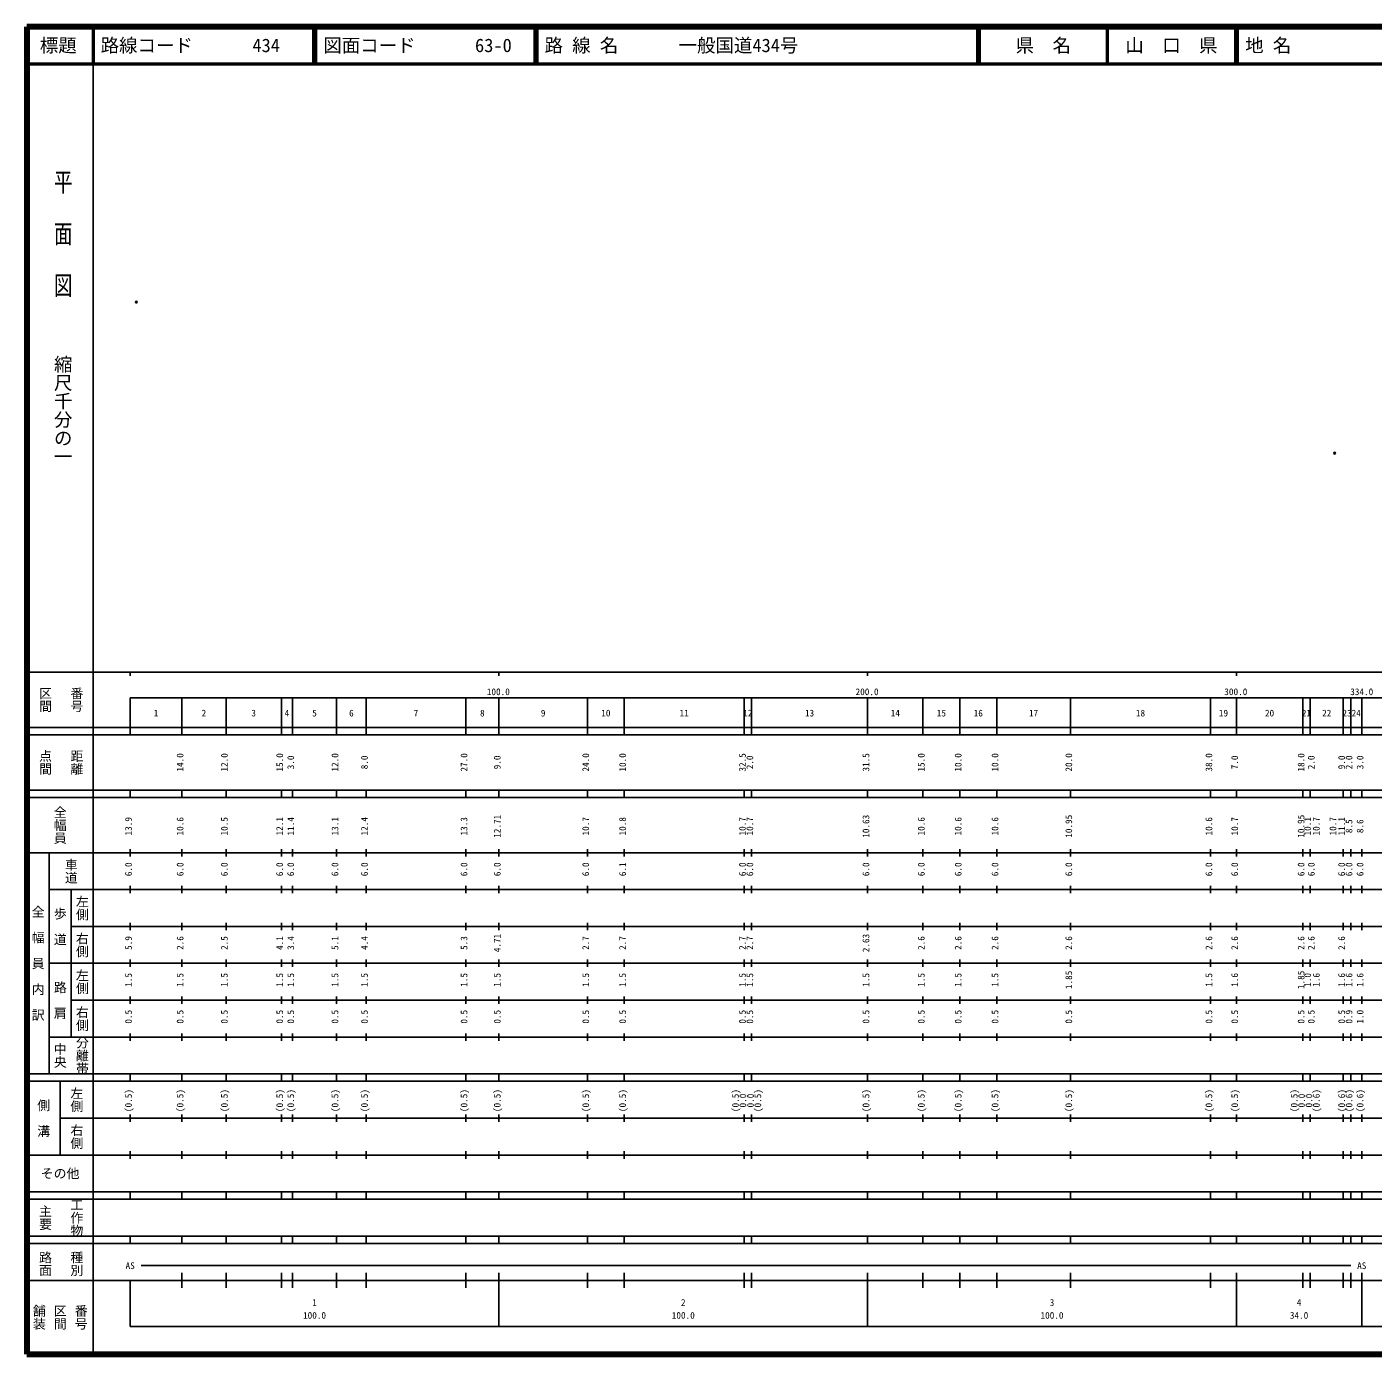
# Model space of a CAD drawing. Units: millimetres on the paper. Extents: x 40 to 680, y 20 to 380.
# Drawn here: x 40 to 405.1, y 20 to 380 of the extents above; entities that cross this region are included whole.
import ezdxf
from ezdxf.enums import TextEntityAlignment as Align

# ---------------------------------------------------------------- set-up
doc = ezdxf.new("R2010")
doc.units = ezdxf.units.MM
doc.header["$PDMODE"] = 32
doc.header["$PDSIZE"] = 0.5
doc.layers.add('M-OTRS', color=6, linetype='Continuous')
doc.layers.add('M-TTL-TXT', color=7, linetype='Continuous')
for name, color, linetype, lineweight in [('M-TTL', 2, 'Continuous', 140), ('M-TTL-BAND', 7, 'Continuous', 25), ('M-TTL-LINE', 7, 'Continuous', 50)]:
    doc.layers.add(name, color=color, linetype=linetype, lineweight=lineweight)
doc.styles.add('@ＭＳ ゴシック', font='')
doc.styles.add('ＭＳ ゴシック', font='')
doc.styles.get('@ＭＳ ゴシック').set_extended_font_data('@MS Gothic')
doc.styles.get('ＭＳ ゴシック').set_extended_font_data('MS Gothic')

msp = doc.modelspace()

# ---------------------------------------------------------------- linework, layer by layer
at = {"layer": 'M-OTRS'}
for p in [(69.675, 305.369), (394.654, 264.387)]:
    msp.add_point(p, dxfattribs=at)
at = {"layer": 'M-TTL'}
for p, q in [((40, 380), (40, 20)), ((680, 380), (40, 380)), ((40, 20), (680, 20))]:
    msp.add_line(p, q, dxfattribs=at)
at = {"layer": 'M-TTL-BAND'}
for p, q in [((58, 370), (58, 20)), ((40, 205), (579, 205)), ((68, 205), (68, 204)), ((168, 205), (168, 204)), ((268, 205), (268, 204)), ((368, 205), (368, 204)), ((68, 198), (579, 198)), ((68, 198), (68, 188)), ((82, 188), (82, 198)), ((94, 188), (94, 198)), ((109, 188), (109, 198)), ((112, 188), (112, 198)), ((124, 188), (124, 198)), ((132, 188), (132, 198)), ((159, 188), (159, 198)), ((168, 188), (168, 198)), ((192, 188), (192, 198)), ((202, 188), (202, 198)), ((234.5, 188), (234.5, 198)), ((236.5, 188), (236.5, 198)), ((268, 188), (268, 198)), ((283, 188), (283, 198)), ((293, 188), (293, 198)), ((303, 188), (303, 198)), ((323, 188), (323, 198)), ((361, 188), (361, 198)), ((368, 188), (368, 198)), ((386, 188), (386, 198)), ((388, 188), (388, 198)), ((397, 188), (397, 198)), ((399, 188), (399, 198)), ((402, 188), (402, 198)), ((40, 190), (579, 190)), ((40, 188), (579, 188)), ((40, 173), (579, 173)), ((68, 171), (68, 173)), ((82, 171), (82, 173)), ((94, 171), (94, 173)), ((109, 171), (109, 173)), ((112, 171), (112, 173)), ((124, 171), (124, 173)), ((132, 171), (132, 173)), ((159, 171), (159, 173)), ((168, 171), (168, 173)), ((192, 171), (192, 173)), ((202, 171), (202, 173)), ((234.5, 171), (234.5, 173)), ((236.5, 171), (236.5, 173)), ((268, 171), (268, 173)), ((283, 171), (283, 173)), ((293, 171), (293, 173)), ((303, 171), (303, 173)), ((323, 171), (323, 173)), ((361, 171), (361, 173)), ((368, 171), (368, 173)), ((386, 171), (386, 173)), ((388, 171), (388, 173)), ((397, 171), (397, 173)), ((399, 171), (399, 173)), ((402, 171), (402, 173)), ((40, 171), (579, 171)), ((68, 155), (68, 157)), ((82, 155), (82, 157)), ((94, 155), (94, 157)), ((109, 155), (109, 157)), ((112, 155), (112, 157)), ((124, 155), (124, 157)), ((132, 155), (132, 157)), ((159, 155), (159, 157)), ((168, 155), (168, 157)), ((192, 155), (192, 157)), ((202, 155), (202, 157)), ((234.5, 155), (234.5, 157)), ((236.5, 155), (236.5, 157)), ((268, 155), (268, 157)), ((283, 155), (283, 157)), ((293, 155), (293, 157)), ((303, 155), (303, 157)), ((323, 155), (323, 157)), ((361, 155), (361, 157)), ((368, 155), (368, 157)), ((386, 155), (386, 157)), ((388, 155), (388, 157)), ((397, 155), (397, 157)), ((399, 155), (399, 157)), ((402, 155), (402, 157)), ((40, 156), (579, 156)), ((46, 96), (46, 156)), ((68, 145), (68, 147)), ((82, 145), (82, 147)), ((94, 145), (94, 147)), ((109, 145), (109, 147)), ((112, 145), (112, 147)), ((124, 145), (124, 147)), ((132, 145), (132, 147)), ((159, 145), (159, 147)), ((168, 145), (168, 147)), ((192, 145), (192, 147)), ((202, 145), (202, 147)), ((234.5, 145), (234.5, 147)), ((236.5, 145), (236.5, 147)), ((268, 145), (268, 147)), ((283, 145), (283, 147)), ((293, 145), (293, 147)), ((303, 145), (303, 147)), ((323, 145), (323, 147)), ((361, 145), (361, 147)), ((368, 145), (368, 147)), ((386, 145), (386, 147)), ((388, 145), (388, 147)), ((397, 145), (397, 147)), ((399, 145), (399, 147)), ((402, 145), (402, 147)), ((46, 146), (579, 146)), ((52, 146), (52, 106)), ((52, 136), (579, 136)), ((68, 135), (68, 137)), ((82, 135), (82, 137)), ((94, 135), (94, 137)), ((109, 135), (109, 137)), ((112, 135), (112, 137)), ((124, 135), (124, 137)), ((132, 135), (132, 137)), ((159, 135), (159, 137)), ((168, 135), (168, 137)), ((192, 135), (192, 137)), ((202, 135), (202, 137)), ((234.5, 135), (234.5, 137)), ((236.5, 135), (236.5, 137)), ((268, 135), (268, 137)), ((283, 135), (283, 137)), ((293, 135), (293, 137)), ((303, 135), (303, 137)), ((323, 135), (323, 137)), ((361, 135), (361, 137)), ((368, 135), (368, 137)), ((386, 135), (386, 137)), ((388, 135), (388, 137)), ((397, 135), (397, 137)), ((399, 135), (399, 137)), ((402, 135), (402, 137)), ((46, 126), (579, 126)), ((68, 125), (68, 127)), ((82, 125), (82, 127)), ((94, 125), (94, 127)), ((109, 125), (109, 127)), ((112, 125), (112, 127)), ((124, 125), (124, 127)), ((132, 125), (132, 127)), ((159, 125), (159, 127)), ((168, 125), (168, 127)), ((192, 125), (192, 127)), ((202, 125), (202, 127)), ((234.5, 125), (234.5, 127)), ((236.5, 125), (236.5, 127)), ((268, 125), (268, 127)), ((283, 125), (283, 127)), ((293, 125), (293, 127)), ((303, 125), (303, 127)), ((323, 125), (323, 127)), ((361, 125), (361, 127)), ((368, 125), (368, 127)), ((386, 125), (386, 127)), ((388, 125), (388, 127)), ((397, 125), (397, 127)), ((399, 125), (399, 127)), ((402, 125), (402, 127)), ((68, 115), (68, 117)), ((82, 115), (82, 117)), ((94, 115), (94, 117)), ((109, 115), (109, 117)), ((112, 115), (112, 117)), ((124, 115), (124, 117)), ((132, 115), (132, 117)), ((159, 115), (159, 117)), ((168, 115), (168, 117)), ((192, 115), (192, 117)), ((202, 115), (202, 117)), ((234.5, 115), (234.5, 117)), ((236.5, 115), (236.5, 117)), ((268, 115), (268, 117)), ((283, 115), (283, 117)), ((293, 115), (293, 117)), ((303, 115), (303, 117)), ((323, 115), (323, 117)), ((361, 115), (361, 117)), ((368, 115), (368, 117)), ((386, 115), (386, 117)), ((388, 115), (388, 117)), ((397, 115), (397, 117)), ((399, 115), (399, 117)), ((402, 115), (402, 117)), ((52, 116), (579, 116)), ((46, 106), (579, 106)), ((68, 105), (68, 107)), ((82, 105), (82, 107)), ((94, 105), (94, 107)), ((109, 105), (109, 107)), ((112, 105), (112, 107)), ((124, 105), (124, 107)), ((132, 105), (132, 107)), ((159, 105), (159, 107)), ((168, 105), (168, 107)), ((192, 105), (192, 107)), ((202, 105), (202, 107)), ((234.5, 105), (234.5, 107)), ((236.5, 105), (236.5, 107)), ((268, 105), (268, 107)), ((283, 105), (283, 107)), ((293, 105), (293, 107)), ((303, 105), (303, 107)), ((323, 105), (323, 107)), ((361, 105), (361, 107)), ((368, 105), (368, 107)), ((386, 105), (386, 107)), ((388, 105), (388, 107)), ((397, 105), (397, 107)), ((399, 105), (399, 107)), ((402, 105), (402, 107)), ((40, 96), (579, 96)), ((68, 94), (68, 96)), ((82, 94), (82, 96)), ((94, 94), (94, 96)), ((109, 94), (109, 96)), ((112, 94), (112, 96)), ((124, 94), (124, 96)), ((132, 94), (132, 96)), ((159, 94), (159, 96)), ((168, 94), (168, 96)), ((192, 94), (192, 96)), ((202, 94), (202, 96)), ((234.5, 94), (234.5, 96)), ((236.5, 94), (236.5, 96)), ((268, 94), (268, 96)), ((283, 94), (283, 96)), ((293, 94), (293, 96)), ((303, 94), (303, 96)), ((323, 94), (323, 96)), ((361, 94), (361, 96)), ((368, 94), (368, 96)), ((386, 94), (386, 96)), ((388, 94), (388, 96)), ((397, 94), (397, 96)), ((399, 94), (399, 96)), ((402, 94), (402, 96)), ((40, 94), (579, 94)), ((49, 94), (49, 74)), ((49, 84), (579, 84)), ((68, 83), (68, 85)), ((82, 83), (82, 85)), ((94, 83), (94, 85)), ((109, 83), (109, 85)), ((112, 83), (112, 85)), ((124, 83), (124, 85)), ((132, 83), (132, 85)), ((159, 83), (159, 85)), ((168, 83), (168, 85)), ((192, 83), (192, 85)), ((202, 83), (202, 85)), ((234.5, 83), (234.5, 85)), ((236.5, 83), (236.5, 85)), ((268, 83), (268, 85)), ((283, 83), (283, 85)), ((293, 83), (293, 85)), ((303, 83), (303, 85)), ((323, 83), (323, 85)), ((361, 83), (361, 85)), ((368, 83), (368, 85)), ((386, 83), (386, 85)), ((388, 83), (388, 85)), ((397, 83), (397, 85)), ((399, 83), (399, 85)), ((402, 83), (402, 85)), ((40, 74), (579, 74)), ((68, 73), (68, 75)), ((82, 73), (82, 75)), ((94, 73), (94, 75)), ((109, 73), (109, 75)), ((112, 73), (112, 75)), ((124, 73), (124, 75)), ((132, 73), (132, 75)), ((159, 73), (159, 75)), ((168, 73), (168, 75)), ((192, 73), (192, 75)), ((202, 73), (202, 75)), ((234.5, 73), (234.5, 75)), ((236.5, 73), (236.5, 75)), ((268, 73), (268, 75)), ((283, 73), (283, 75)), ((293, 73), (293, 75)), ((303, 73), (303, 75)), ((323, 73), (323, 75)), ((361, 73), (361, 75)), ((368, 73), (368, 75)), ((386, 73), (386, 75)), ((388, 73), (388, 75)), ((397, 73), (397, 75)), ((399, 73), (399, 75)), ((402, 73), (402, 75)), ((40, 64), (579, 64)), ((68, 62), (68, 64)), ((82, 62), (82, 64)), ((94, 62), (94, 64)), ((109, 62), (109, 64)), ((112, 62), (112, 64)), ((124, 62), (124, 64)), ((132, 62), (132, 64)), ((159, 62), (159, 64)), ((168, 62), (168, 64)), ((192, 62), (192, 64)), ((202, 62), (202, 64)), ((234.5, 62), (234.5, 64)), ((236.5, 62), (236.5, 64)), ((268, 62), (268, 64)), ((283, 62), (283, 64)), ((293, 62), (293, 64)), ((303, 62), (303, 64)), ((323, 62), (323, 64)), ((361, 62), (361, 64)), ((368, 62), (368, 64)), ((386, 62), (386, 64)), ((388, 62), (388, 64)), ((397, 62), (397, 64)), ((399, 62), (399, 64)), ((402, 62), (402, 64)), ((40, 62), (579, 62)), ((40, 52), (579, 52)), ((68, 50), (68, 52)), ((82, 50), (82, 52)), ((94, 50), (94, 52)), ((109, 50), (109, 52)), ((112, 50), (112, 52)), ((124, 50), (124, 52)), ((132, 50), (132, 52)), ((159, 50), (159, 52)), ((168, 50), (168, 52)), ((192, 50), (192, 52)), ((202, 50), (202, 52)), ((234.5, 50), (234.5, 52)), ((236.5, 50), (236.5, 52)), ((268, 50), (268, 52)), ((283, 50), (283, 52)), ((293, 50), (293, 52)), ((303, 50), (303, 52)), ((323, 50), (323, 52)), ((361, 50), (361, 52)), ((368, 50), (368, 52)), ((386, 50), (386, 52)), ((388, 50), (388, 52)), ((397, 50), (397, 52)), ((399, 50), (399, 52)), ((402, 50), (402, 52)), ((40, 50), (579, 50)), ((71, 44), (399, 44)), ((82, 38), (82, 42)), ((94, 38), (94, 42)), ((109, 38), (109, 42)), ((112, 38), (112, 42)), ((124, 38), (124, 42)), ((132, 38), (132, 42)), ((159, 38), (159, 42)), ((168, 27.5), (168, 42)), ((192, 38), (192, 42)), ((202, 38), (202, 42)), ((234.5, 38), (234.5, 42)), ((236.5, 38), (236.5, 42)), ((268, 27.5), (268, 42)), ((283, 38), (283, 42)), ((293, 38), (293, 42)), ((303, 38), (303, 42)), ((323, 38), (323, 42)), ((361, 38), (361, 42)), ((368, 27.5), (368, 42)), ((386, 38), (386, 42)), ((388, 38), (388, 42)), ((397, 38), (397, 42)), ((399, 38), (399, 42)), ((402, 27.5), (402, 42)), ((40, 40), (579, 40)), ((68, 40), (68, 27.5)), ((68, 27.5), (579, 27.5))]:
    msp.add_line(p, q, dxfattribs=at)
at = {"layer": 'M-TTL-LINE'}
for p, q in [((58, 380), (58, 370)), ((117.75, 380), (117.75, 370)), ((118.25, 380), (118.25, 370)), ((177.75, 380), (177.75, 370)), ((178.25, 380), (178.25, 370)), ((297.75, 380), (297.75, 370)), ((298.25, 380), (298.25, 370)), ((333, 380), (333, 370)), ((367.75, 380), (367.75, 370)), ((368.25, 380), (368.25, 370)), ((40, 370), (680, 370))]:
    msp.add_line(p, q, dxfattribs=at)

# ---------------------------------------------------------------- texts
at = {"layer": 'M-TTL-BAND', "style": '@ＭＳ ゴシック', "width": 1.4}
msp.add_text('平  面  図', height=3.666, rotation=270, dxfattribs=at).set_placement((49.777, 306.475), align=Align.MIDDLE_RIGHT)
at = {"layer": 'M-TTL-BAND', "style": '@ＭＳ ゴシック'}
msp.add_text('縮尺千分の一', height=3.666, rotation=270, dxfattribs=at).set_placement((49.777, 261.03), align=Align.MIDDLE_RIGHT)
for s, p in [('番号', (53.5, 197.5)), ('区間', (45, 197.5)), ('点間', (45, 180.5)), ('距離', (53.5, 180.5)), ('全幅員', (49, 163.5)), ('車道', (52, 151)), ('左側', (55, 141)), ('全\u3000幅\u3000員\u3000内\u3000訳', (43, 126)), ('歩\u3000道', (49, 136)), ('右側', (55, 131)), ('左側', (55, 121)), ('路\u3000肩', (49, 116)), ('右側', (55, 111)), ('分離帯', (55, 101)), ('中央', (49, 101)), ('左側', (53.5, 89)), ('側\u3000溝', (44.5, 84)), ('右側', (53.5, 79)), ('主要', (45, 57)), ('工作物', (53.5, 57)), ('路面', (45, 44.5)), ('種別', (53.5, 44.5)), ('舗装', (43.333, 30)), ('区間', (49, 30)), ('番号', (54.667, 30))]:
    msp.add_text(s, height=2.566, rotation=270, dxfattribs=at).set_placement(p, align=Align.MIDDLE_CENTER)
at = {"layer": 'M-TTL-BAND', "style": 'ＭＳ ゴシック'}
for s, p in [('100.0', (167.844, 198.195)), ('200.0', (267.844, 198.195)), ('300.0', (367.844, 198.195)), ('334.0', (402, 198.195)), ('1', (75, 192.405)), ('2', (88, 192.405)), ('3', (101.5, 192.405)), ('4', (110.5, 192.405)), ('5', (118, 192.405)), ('6', (128, 192.405)), ('7', (145.5, 192.405)), ('8', (163.5, 192.405)), ('9', (180, 192.405)), ('10', (197, 192.405)), ('11', (218.25, 192.405)), ('12', (235.5, 192.405)), ('13', (252.25, 192.405)), ('14', (275.5, 192.405)), ('15', (288, 192.405)), ('16', (298, 192.405)), ('17', (313, 192.405)), ('18', (342, 192.405)), ('19', (364.5, 192.405)), ('20', (377, 192.405)), ('21', (387, 192.405)), ('22', (392.5, 192.405)), ('23', (398, 192.405)), ('24', (400.5, 192.405)), ('AS', (68, 42.5)), ('AS', (402, 42.5)), ('1', (118, 32.523)), ('2', (218, 32.523)), ('3', (318, 32.523)), ('4', (385, 32.523)), ('100.0', (118, 29.033)), ('100.0', (218, 29.033)), ('100.0', (318, 29.033)), ('34.0', (385, 29.033))]:
    msp.add_text(s, height=1.833, dxfattribs=at).set_placement(p, align=Align.BOTTOM_CENTER)
for s, p in [('14.0', (83, 180.5)), ('12.0', (95, 180.5)), ('15.0', (110, 180.5)), ('12.0', (125, 180.5)), ('27.0', (160, 180.5)), ('24.0', (193, 180.5)), ('10.0', (203, 180.5)), ('32.5', (235.5, 180.5)), ('31.5', (269, 180.5)), ('15.0', (284, 180.5)), ('10.0', (294, 180.5)), ('10.0', (304, 180.5)), ('20.0', (324, 180.5)), ('38.0', (362, 180.5)), ('18.0', (387, 180.5)), ('3.0', (113, 180.5)), ('8.0', (133, 180.5)), ('9.0', (169, 180.5)), ('2.0', (237.5, 180.5)), ('7.0', (369, 180.5)), ('2.0', (389.755, 180.5)), ('9.0', (398, 180.5)), ('2.0', (400, 180.5)), ('3.0', (403, 180.5)), ('13.9', (69, 163.174)), ('10.6', (83, 163.174)), ('10.5', (95, 163.174)), ('12.1', (110, 163.174)), ('11.4', (113, 163.174)), ('13.1', (125, 163.174)), ('12.4', (133, 163.174)), ('13.3', (160, 163.174)), ('12.71', (169, 163.174)), ('10.7', (193, 163.174)), ('10.8', (203, 163.174)), ('10.7', (235.5, 163.174)), ('10.7', (237.5, 163.174)), ('10.63', (269, 163.174)), ('10.6', (284, 163.174)), ('10.6', (294, 163.174)), ('10.6', (304, 163.174)), ('10.95', (324, 163.174)), ('10.6', (362, 163.174)), ('10.7', (369, 163.174)), ('10.95', (387, 163.174)), ('10.1', (388.755, 163.174)), ('10.7', (391.125, 163.174)), ('10.7', (395.641, 163.174)), ('11.1', (398.011, 163.174)), ('8.5', (400, 163.174)), ('8.6', (403, 163.174)), ('6.0', (69, 151.5)), ('6.0', (83, 151.5)), ('6.0', (95, 151.5)), ('6.0', (110, 151.5)), ('6.0', (113, 151.5)), ('6.0', (125, 151.5)), ('6.0', (133, 151.5)), ('6.0', (160, 151.5)), ('6.0', (169, 151.5)), ('6.0', (193, 151.5)), ('6.1', (203, 151.5)), ('6.0', (235.5, 151.5)), ('6.0', (237.5, 151.5)), ('6.0', (269, 151.5)), ('6.0', (284, 151.5)), ('6.0', (294, 151.5)), ('6.0', (304, 151.5)), ('6.0', (324, 151.5)), ('6.0', (362, 151.5)), ('6.0', (369, 151.5)), ('6.0', (387, 151.5)), ('6.0', (389.755, 151.5)), ('6.0', (398, 151.5)), ('6.0', (400, 151.5)), ('6.0', (403, 151.5)), ('5.9', (69, 131.5)), ('2.6', (83, 131.5)), ('2.5', (95, 131.5)), ('4.1', (110, 131.5)), ('3.4', (113, 131.5)), ('5.1', (125, 131.5)), ('4.4', (133, 131.5)), ('5.3', (160, 131.5)), ('4.71', (169, 131.5)), ('2.7', (193, 131.5)), ('2.7', (203, 131.5)), ('2.7', (235.5, 131.5)), ('2.7', (237.5, 131.5)), ('2.63', (269, 131.5)), ('2.6', (284, 131.5)), ('2.6', (294, 131.5)), ('2.6', (304, 131.5)), ('2.6', (324, 131.5)), ('2.6', (362, 131.5)), ('2.6', (369, 131.5)), ('2.6', (387, 131.5)), ('2.6', (389.755, 131.5)), ('2.6', (398, 131.5)), ('1.5', (69, 121.5)), ('1.5', (83, 121.5)), ('1.5', (95, 121.5)), ('1.5', (110, 121.5)), ('1.5', (113, 121.5)), ('1.5', (125, 121.5)), ('1.5', (133, 121.5)), ('1.5', (160, 121.5)), ('1.5', (169, 121.5)), ('1.5', (193, 121.5)), ('1.5', (203, 121.5)), ('1.5', (235.5, 121.5)), ('1.5', (237.5, 121.5)), ('1.5', (269, 121.5)), ('1.5', (284, 121.5)), ('1.5', (294, 121.5)), ('1.5', (304, 121.5)), ('1.85', (324, 121.5)), ('1.5', (362, 121.5)), ('1.6', (369, 121.5)), ('1.85', (387, 121.5)), ('1.0', (388.755, 121.5)), ('1.6', (391.125, 121.5)), ('1.6', (398, 121.5)), ('1.6', (400, 121.5)), ('1.6', (403, 121.5)), ('0.5', (69, 111.5)), ('0.5', (83, 111.5)), ('0.5', (95, 111.5)), ('0.5', (110, 111.5)), ('0.5', (113, 111.5)), ('0.5', (125, 111.5)), ('0.5', (133, 111.5)), ('0.5', (160, 111.5)), ('0.5', (169, 111.5)), ('0.5', (193, 111.5)), ('0.5', (203, 111.5)), ('0.5', (235.5, 111.5)), ('0.5', (237.5, 111.5)), ('0.5', (269, 111.5)), ('0.5', (284, 111.5)), ('0.5', (294, 111.5)), ('0.5', (304, 111.5)), ('0.5', (324, 111.5)), ('0.5', (362, 111.5)), ('0.5', (369, 111.5)), ('0.5', (387, 111.5)), ('0.5', (389.755, 111.5)), ('0.5', (398.011, 111.5)), ('0.9', (400, 111.5)), ('1.0', (403, 111.5)), ('(0.5)', (69, 88.764)), ('(0.5)', (83, 88.764)), ('(0.5)', (95, 88.764)), ('(0.5)', (110, 88.764)), ('(0.5)', (113, 88.764)), ('(0.5)', (125, 88.764)), ('(0.5)', (133, 88.764)), ('(0.5)', (160, 88.764)), ('(0.5)', (169, 88.764)), ('(0.5)', (193, 88.764)), ('(0.5)', (203, 88.764)), ('(0.5)', (233.603, 88.764)), ('(0.5)', (239.672, 88.764)), ('(0.5)', (269, 88.764)), ('(0.5)', (284, 88.764)), ('(0.5)', (294, 88.764)), ('(0.5)', (304, 88.764)), ('(0.5)', (324, 88.764)), ('(0.5)', (362, 88.764)), ('(0.5)', (369, 88.764)), ('(0.5)', (385.132, 88.764)), ('(0.6)', (391.125, 88.764)), ('(0.6)', (398, 88.764)), ('(0.6)', (400, 88.764)), ('(0.6)', (403, 88.764)), ('0.0', (235.603, 88.764)), ('0.0', (237.672, 88.764)), ('0.0', (387.132, 88.764)), ('0.0', (389.125, 88.764))]:
    msp.add_text(s, height=1.833, rotation=90, dxfattribs=at).set_placement(p, align=Align.BOTTOM_CENTER)
msp.add_text('その他', height=2.566, dxfattribs=at).set_placement((49, 69), align=Align.MIDDLE_CENTER)
at = {"layer": 'M-TTL-TXT', "style": 'ＭＳ ゴシック'}
for s, p in [('標題', (48.5, 375)), ('県\u3000名', (315.625, 375)), ('山\u3000口\u3000県', (350.375, 375))]:
    msp.add_text(s, height=3.666, dxfattribs=at).set_placement(p, align=Align.MIDDLE_CENTER)
for s, p in [('路線コード', (60, 375)), ('434', (101.142, 375)), ('図面コード', (120.38, 375)), ('63-0', (161.521, 375)), ('路 線 名', (180.38, 375)), ('一般国道434号', (216.734, 375)), ('地 名', (370.38, 375))]:
    msp.add_text(s, height=3.666, dxfattribs=at).set_placement(p, align=Align.MIDDLE_LEFT)

doc.saveas('drawing.dxf')
